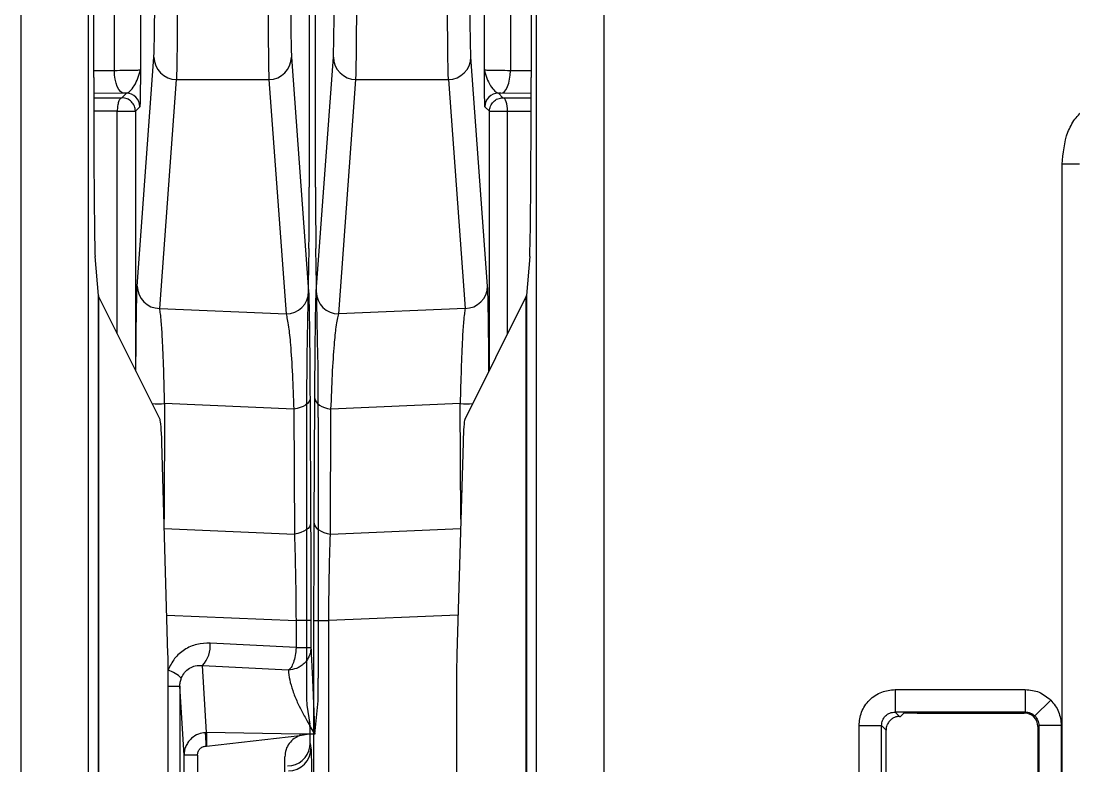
# Model space of a CAD drawing. Header units: inches. Extents: x 897.4 to 914.4, y -8.5 to 2.5.
# Drawn here: x 906.966 to 907.4262, y -0.3979 to -0.0721 of the extents above; entities that cross this region are included whole.
import ezdxf

# ---------------------------------------------------------------- set-up
doc = ezdxf.new("R2010")
doc.units = ezdxf.units.IN
doc.header["$LTSCALE"] = 4
doc.header["$MEASUREMENT"] = 0
doc.layers.get('0').update_dxf_attribs({"linetype": 'CONTINUOUS'})

msp = doc.modelspace()

# ---------------------------------------------------------------- linework, layer by layer
for p, q in [((906.965958074029, -0.4743653031473061), (906.965958074029, 0.5408883552224637)), ((906.9954845196037, -0.4753878513347427), (906.9954845196037, 0.5408883552224637)), ((907.1911339534415, 0.5408886193316622), (907.1911339534415, -0.4753875872255442)), ((907.2206605456812, 0.5408886193316622), (907.2206605456812, -0.4743650390381076)), ((906.9977199871126, -0.09685611749896594), (906.9977199871126, 0.4389233464642794)), ((907.1888984859326, 0.438923610573478), (907.1888984859326, -0.09685585338976743)), ((907.0919294727935, 0.2531196236636566), (907.0919294727935, -0.1447754064856683)), ((907.0946890002517, -0.1447756705948668), (907.0946890002517, 0.2531193595544581)), ((907.0067756691673, -0.09385945878328972), (907.0067756691673, -0.05614837442495446)), ((907.018140737877, -0.05637951842142641), (907.018140737877, -0.09362831478681866)), ((907.1684777351682, -0.09362805067762014), (907.1684777351682, -0.0563792543122279)), ((907.1798428038778, -0.05614811031575595), (907.1798428038778, -0.0938591946740912)), ((907.0167277675331, -0.1880383174877442), (907.0240233232543, -0.08790955418376267)), ((907.0841514153161, -0.08790955418376267), (907.0916222356792, -0.1904453830144517)), ((907.094996237366, -0.1904451189052532), (907.1024670577291, -0.08790929007456416)), ((907.169890705512, -0.1880380533785457), (907.1625952964558, -0.08790929007456416)), ((907.0067756691673, -0.09385945878328972), (906.9977199871126, -0.09389641835633)), ((907.1888984859326, -0.09389615424713149), (907.1798428038778, -0.0938591946740912)), ((907.0265700138347, -0.1978108979273943), (907.0338654228908, -0.09768272128330224)), ((907.0338654228908, -0.09768272128330224), (907.0743093156796, -0.09768272128330224)), ((907.0743093156796, -0.09768272128330224), (907.0817801360427, -0.2002179634541017)), ((907.1048383370025, -0.2002176993449032), (907.1123094506955, -0.09768245717410373)), ((907.1123094506955, -0.09768245717410373), (907.1527531968193, -0.09768245717410373)), ((907.1527531968193, -0.09768245717410373), (907.1600486058754, -0.1978106338181957)), ((907.010935381114, -0.1037018517497934), (906.9977226270821, -0.1037552377997395)), ((906.9977243870618, -0.1056507359027838), (907.0100156450721, -0.1056900421153824)), ((907.0100156450721, -0.1056900421153824), (907.0120088220468, -0.103697158470677)), ((907.0120088220468, -0.103697158470677), (907.010935381114, -0.1037018517497934)), ((907.1756833852612, -0.1037015876405949), (907.1746097976634, -0.1036968943614784)), ((907.1746097976634, -0.1036968943614784), (907.176602974638, -0.1056897780061838)), ((907.188895845963, -0.103754973690541), (907.1756833852612, -0.1037015876405949)), ((907.176602974638, -0.1056897780061838), (907.1888943793133, -0.1056504717935853)), ((907.0179139938298, -0.1096024769186013), (907.0159209635201, -0.1115953605633058)), ((907.1706976561901, -0.1115950964541073), (907.1687044792154, -0.1096022128094027)), ((907.0079959217375, -0.1115953605633058), (906.9977321603053, -0.1115625076094924)), ((907.0079959217375, -0.1115953605633058), (907.0159209635201, -0.1115953605633058)), ((907.0079959217375, -0.2088753034437714), (907.0079959217375, -0.1115953605633058)), ((907.0159209635201, -0.1115953605633058), (907.0159209635201, -0.2247696798305787)), ((907.1706976561901, -0.1115950964541073), (907.1786228446376, -0.1115950964541073)), ((907.1706976561901, -0.2247694157213802), (907.1706976561901, -0.1115950964541073)), ((907.1786228446376, -0.1115950964541073), (907.1888864594048, -0.1115622435002939)), ((907.1786228446376, -0.2088750393345729), (907.1786228446376, -0.1115950964541073)), ((907.4285915836441, -0.1347622954913144), (907.421051830744, -0.1347622954913144)), ((907.421051830744, -0.940441681547628), (907.421051830744, -0.1347622954913144)), ((907.0917807545115, -0.1715364840060838), (907.0908963647281, -0.2187901781273771)), ((907.0957221083171, -0.2187904422365756), (907.0948378651987, -0.1715367481152823)), ((906.9997504169903, -0.1922077093225738), (906.9983353933368, -0.1751652395319727)), ((907.1882833730383, -0.1751649754227742), (907.1868683493848, -0.1922074452133753)), ((906.9997504169903, -0.8829973825946542), (906.9997504169903, -0.1922077093225738)), ((906.999842229263, -0.1925233323431366), (906.999842229263, -0.8826814662441471)), ((907.0266930657465, -0.2463728436023205), (906.999842229263, -0.1925233323431366)), ((907.1867765371121, -0.1925230682339381), (907.1599254072987, -0.246372579493122)), ((907.1867765371121, -0.8826812021349486), (907.1867765371121, -0.1925230682339381)), ((907.1868683493848, -0.1922074452133753), (907.1868683493848, -0.8829971184854557)), ((907.0265700138347, -0.1978108979273943), (907.0817801360427, -0.2002179634541017)), ((907.1600486058754, -0.1978106338181957), (907.1048383370025, -0.2002176993449032)), ((907.092254801705, -0.2371693232555065), (907.0925293585334, -0.2917677058636654)), ((907.0940892611768, -0.2917674417544669), (907.094363818005, -0.237169059146308)), ((907.0287164557054, -0.2394127106730375), (907.0284634586282, -0.2900012729363155)), ((907.085187456681, -0.2418743355694692), (907.0287164557054, -0.2394127106730375)), ((907.085187456681, -0.2418743355694692), (907.0854621601742, -0.2964730115075724)), ((907.1011564595359, -0.2964727473983739), (907.1014310163642, -0.2418740714602707)), ((907.1579023106697, -0.239412446563839), (907.1014310163642, -0.2418740714602707)), ((907.158155161082, -0.290001008827117), (907.1579023106697, -0.239412446563839)), ((907.0907476464461, -0.2455509623178473), (907.0907476464461, -0.3614347702848759)), ((907.095870973264, -0.2455512264270459), (907.095870973264, -0.3595401229509196)), ((907.0301757721807, -0.3489462186659393), (907.0274875499019, -0.2564067810227533)), ((907.1591310698083, -0.2564065169135548), (907.1564427008645, -0.3489459545567408)), ((907.0285794706213, -0.2939932001545653), (907.0854621601742, -0.2964730115075724)), ((907.1011564595359, -0.2964727473983739), (907.1580392957538, -0.2939929360453668)), ((907.029680337904, -0.3318884957182107), (907.086154125514, -0.3343504139445876)), ((907.086154125514, -0.3343504139445876), (907.086154125514, -0.3461569442212094)), ((907.0926299707044, -0.3343504139445876), (907.086154125514, -0.3343504139445876)), ((907.0926299707044, -0.3343504139445876), (907.0926299707044, -0.3461569442212094)), ((907.0939886490057, -0.7408541205334975), (907.0939886490057, -0.3343501498353891)), ((907.0939886490057, -0.3343501498353891), (907.1004644941962, -0.3343501498353891)), ((907.1569384284711, -0.3318882316090122), (907.1004644941962, -0.3343501498353891)), ((907.1004644941962, -0.7408541205334975), (907.1004644941962, -0.3343501498353891)), ((907.086154125514, -0.3461569442212094), (907.0486095058992, -0.3441889936218088)), ((907.086154125514, -0.3461569442212094), (907.0926299707044, -0.3461569442212094)), ((907.0452432514531, -0.3539310677472036), (907.0827878710678, -0.3558990183466042)), ((907.0470246442077, -0.383329768130908), (907.0452432514531, -0.3539310677472036)), ((907.0303051306863, -0.7167150901685524), (907.0303051306863, -0.3584897084187313)), ((907.1563133423589, -0.3584894443095328), (907.1563133423589, -0.7167148260593539)), ((907.0303051306863, -0.3630184294358934), (907.0353614056091, -0.3630184294358934)), ((907.0353614056091, -0.3630184294358934), (907.0353614056091, -0.7121863691513912)), ((907.0371870911853, -0.3931478147119964), (907.0353614056091, -0.3630184294358934)), ((907.3479704349865, -0.3644592953453039), (907.404887297478, -0.3644592953453039)), ((907.3479704349865, -0.3644592953453039), (907.3479704349865, -0.3743013949818623)), ((907.404887297478, -0.3644592953453039), (907.404887297478, -0.3743013949818623)), ((907.0908291921708, -0.371263963403865), (907.0922236827281, -0.3796388266567297)), ((907.0943248311253, -0.3840589863735842), (907.0957925075038, -0.3693452630144378)), ((907.416022395511, -0.3690716153967228), (907.4090631425717, -0.3760308683361719)), ((907.404887297478, -0.3743013949818623), (907.3479704349865, -0.3743013949818623)), ((907.3479704349865, -0.3743013949818623), (907.3499143325304, -0.376245292525792)), ((907.3503276344226, -0.3762268127392723), (907.3517714044107, -0.3747827494212155)), ((907.3576767228586, -0.3747317100108267), (907.404456982449, -0.3747317100108267)), ((907.404456982449, -0.3747317100108267), (907.404887297478, -0.3743013949818623)), ((907.3322230169019, -0.6949975569391), (907.3322230169019, -0.3802067134297866)), ((907.3322230169019, -0.3802067134297866), (907.3420651165385, -0.3802067134297866)), ((907.3420651165385, -0.6949975569391), (907.3420651165385, -0.3802067134297866)), ((907.3440415737064, -0.3821831705975844), (907.3420651165385, -0.3802067134297866)), ((907.410792615926, -0.3802067134297866), (907.410362300897, -0.380637028458751)), ((907.410362300897, -0.380637028458751), (907.410362300897, -0.6945672419101365)), ((907.410792615926, -0.3802067134297866), (907.410792615926, -0.6949975569391)), ((907.4206347155625, -0.3802067134297866), (907.410792615926, -0.3802067134297866)), ((907.4206347155625, -0.3802067134297866), (907.4206347155625, -0.6949975569391)), ((907.0470246442077, -0.383329768130908), (907.0464354910137, -0.3833479545874834)), ((907.0877488137586, -0.3839768539890507), (907.0470246442077, -0.383329768130908)), ((907.0470246442077, -0.383329768130908), (907.0470246442077, -0.3891749539401568)), ((907.0470246442077, -0.3891749539401568), (907.0877488137586, -0.3846356730449836)), ((907.0877488137586, -0.3839768539890507), (907.0877488137586, -0.3846356730449836)), ((907.0877488137586, -0.3846356730449836), (907.0910637354643, -0.3840589863735842)), ((907.0943248311253, -0.3840589863735842), (907.0910637354643, -0.3840589863735842)), ((907.3440415737064, -0.4013528691475914), (907.3440415737064, -0.3821831705975844)), ((907.0467889535971, -0.3891822871887758), (907.0470246442077, -0.3891749539401568)), ((907.092197869693, -0.389468313105664), (907.092304055133, -0.3880113432700369)), ((907.092304055133, -0.3880113432700369), (907.092664850965, -0.3901784649019291)), ((907.0371870911853, -0.6820569838752872), (907.0371870911853, -0.3931478147119964)), ((907.0430924096332, -0.3931478147119964), (907.0371870911853, -0.3931478147119964)), ((907.0430924096332, -0.3931478147119964), (907.0430924096332, -0.6820569838752872)), ((907.0812527288019, -0.6813107524958157), (907.0812527288019, -0.3938940460914679))]:
    msp.add_line(p, q)
at = {"flags": 128}
for points in [[(907.010935381114, -0.1037018517497934), (907.010127843776, -0.1034994540879088), (907.0093511060822, -0.1029303939950728), (907.0086345010272, -0.1020157912273083), (907.0080056016257, -0.1007914320378767), (907.0074880209381, -0.09930307589816056), (907.0071017054009, -0.097608215477333), (907.0068611748462, -0.09577021004346165), (907.0067756691673, -0.09385945878328972)], [(907.1756833852612, -0.1037015876405949), (907.1764906292691, -0.1034991899787103), (907.1772676602928, -0.1029301298858742), (907.177983972018, -0.1020155271181098), (907.1786128714194, -0.1007911679286781), (907.179130598772, -0.09930281178896205), (907.1795169143093, -0.0976079513681345), (907.179757444864, -0.09576994593426313), (907.1798428038778, -0.0938591946740912)], [(907.1786228446376, -0.1115950964541073), (907.1785811917855, -0.1104487630299822), (907.1784641531375, -0.1093464290975712), (907.1782767153028, -0.1083291608491406), (907.1780253315401, -0.1074362644972888), (907.1777199750676, -0.1067017663156085), (907.1773720857532, -0.1061532393189051), (907.1769948634442, -0.1058112166033141), (907.176602974638, -0.1056897780061838)], [(907.092254801705, -0.2371693232555065), (907.0921176699559, -0.2379507542283497), (907.0917337010582, -0.2387125320948931), (907.0911125749002, -0.2394347104188945), (907.0902701312988, -0.2400996894036664), (907.0892277833401, -0.2406898692525257), (907.0880119307191, -0.2411902901382872), (907.0866536664098, -0.241588632203273), (907.085187456681, -0.2418743355694692)], [(907.094363818005, -0.237169059146308), (907.0945008030893, -0.2379504901191511), (907.0948847719869, -0.2387122679856946), (907.09550604481, -0.239434446309696), (907.0963484884113, -0.2400994252944679), (907.097390983035, -0.2406896051433272), (907.0986065423261, -0.2411900260290887), (907.0999649533003, -0.2415883680940745), (907.1014310163642, -0.2418740714602707)], [(907.0925293585334, -0.2917677058636654), (907.0923923734491, -0.2925494301664529), (907.0920084045515, -0.2933109147030519), (907.0913872783934, -0.2940333863569977), (907.0905446881271, -0.2946980720118253), (907.0895023401685, -0.2952882518606836), (907.0882866342123, -0.295788672746446), (907.0869283699031, -0.2961870148114309), (907.0854621601742, -0.2964730115075724)], [(907.0940892611768, -0.2917674417544669), (907.094226246261, -0.2925491660572543), (907.0946102151587, -0.2933106505938534), (907.0952314879817, -0.2940331222477992), (907.0960739315831, -0.2946978079026268), (907.0971161328767, -0.2952879877514851), (907.0983319854978, -0.2957884086372475), (907.0996903964719, -0.2961867507022324), (907.1011564595359, -0.2964727473983739)], [(907.0464354910137, -0.3833479545874834), (907.0464501575109, -0.3835899517919117), (907.0464755305511, -0.3840097069428641), (907.0465108768094, -0.3845934335329382), (907.0465551696311, -0.3853229451055578), (907.0466067957013, -0.3861753619250328), (907.0466641417056, -0.3871228176466097), (907.046725594329, -0.3881359792758134), (907.0467889535971, -0.3891822871887758)]]:
    msp.add_lwpolyline(points, dxfattribs=at)
for centre, radius, start, end in [((907.0338431240426, -0.08786283467512668), 0.009819911926084541, 180.2725931540313, 270.1301061553226), ((907.0743315312168, -0.08786275077656125), 0.009819995635607842, 269.8703810413546, 359.7269196492778), ((907.112286942834, -0.08786248632586346), 0.009819996642775554, 180.2730823152507, 270.1313245464826), ((907.1527754123565, -0.08786248666736896), 0.00981999563560246, 269.8703810413415, 359.726919649314), ((907.0120087616604, -0.1096023906404353), 0.005905232170068006, 359.9991628822329, 89.99941409740534), ((907.17460985874, -0.1096022738860913), 0.005905379524928742, 90.0005925845042, 179.9994074154814), ((907.0265470756002, -0.1879915050665426), 0.009819419652828044, 180.2731489658589, 270.1338434721481), ((907.1600715645351, -0.1879914088929624), 0.009819251765404852, 269.8660350573228, 359.7278262869134), ((907.0818027669426, -0.1903984084376029), 0.009819581094919006, 269.8679519838668, 359.72590936036), ((907.104815789393, -0.1903980604455171), 0.009819664785981308, 180.2745777490795, 270.1315609066966), ((907.0260142419514, -0.2201762226710642), 0.01942535533323248, 261.7165959040137, 277.9962078075163), ((907.1606043850677, -0.2201799001346085), 0.01942143270217889, 262.0025817489337, 278.2846298549775), ((907.0362650766642, -0.3453761482959301), 0.01240138175198719, 316.3828725866852, 5.493199841267665), ((907.0260174390813, -0.3696177117080595), 0.01423703523847831, 45.44033433037264, 72.99472507140577), ((907.0828241505042, -0.3901666572457119), 0.0098407075447311, 269.9918535468283, 359.9312519931682)]:
    msp.add_arc(centre, radius, start, end)
for centre, major_axis, ratio, start_param, end_param in [((906.9984071735761, -0.09685637506277445), (0, 0.07874015748031482), 0.008726867790739605, 1.570796326794897, 3.036872898469496), ((907.1882114274721, -0.09685611095357594), (0, 0.07874015748031482), 0.008726867790762165, 3.246312408711404, 4.71238898038469), ((907.0916718738946, -0.1447752556479198), (0, 0.0295275590551185), 0.008726867790769553, 3.577924966587813, 4.71238898038469), ((907.0949467271537, -0.1447755197571183), (0, 0.0295275590551185), 0.008726867790769553, 1.570796326794897, 2.705260340593088), ((907.0686453940141, -0.1921443039047794), (0.06889763779527414, 0), 0.1051042352656601, 3.150319299849874, 3.19395253114959), ((907.1179732070342, -0.1921440397955809), (0.06889763779527591, 0), 0.1051042352656832, 6.230825429620067, 6.27445866091977), ((907.0910053335988, -0.2455509932567557), (0, 0.02952755905511761), 0.008726867790769817, 0.4363323130029039, 1.570796326794897), ((907.0956132674495, -0.2455512573659542), (0, 0.02952755905511761), 0.008726867790709657, 4.71238898038469, 5.846852994175349), ((907.0265852242488, -0.2659501619222242), (0, 0.01968503937007959), 0.05240777928292161, 5.218534463460758, 6.178465552058759), ((907.1600333767994, -0.2659498978130257), (0, 0.01968503937007959), 0.05240777928301185, 0.1047197551192077, 1.064650843716493), ((907.0292735055094, -0.3584896253382031), (0, 0.01968503937007871), 0.05240777928310445, 4.712388980384691, 5.218534463462237), ((907.1573450955389, -0.3584893612290045), (0, 0.01968503937007871), 0.05240777928301422, 1.064650843716474, 1.570796326794897), ((907.0908335448627, -0.3614348743004685), (0, 0.009842519685039797), 0.00872686779082945, 1.570796326794897, 3.089232776016586), ((907.0957850561855, -0.3595401227584798), (0, 0.009842519685040685), 0.008726867790828662, 3.228859116209108, 4.71238898038469), ((907.3444222912681, -0.3762262348676657), (0.005905511811024056, 0), 0.008726867790799108, 5.906716621680037, 6.27445866091249), ((907.3576767900175, -0.3747832094849413), (0.005905511811024056, 0), 0.008726867790799108, 1.570796326794897, 3.132866007355531), ((907.4044566051737, -0.3806374095475107), (0.004176145459434011, 0.004176145459434899), 0.999923850477535, 5.497825219992893, 7.068545394365779), ((907.0922191166886, -0.389467753670858), (-4.115401353033121e-09, 0.009842536159206716), 0.008729512268109625, 4.860904944090312, 6.230809457236267), ((907.3499472717858, -0.3821835081718579), (0.004176145459435787, -0.004176145459434011), 0.9999238504771095, 3.565906489889647, 3.926952740776258), ((907.0824651414545, -0.3880305382274951), (0.003363893125133189, 0.009266817109097934), 0.9978659492288037, 3.490947650072042, 4.913505735572572)]:
    msp.add_ellipse(centre, major_axis=major_axis, ratio=ratio, start_param=start_param, end_param=end_param)
for points, knots in [([(907.0240233232543, -0.08790955418376267), (907.024092260637, -0.08613240006956335), (907.0242349379862, -0.0824542848261034), (907.0244112357703, -0.06620562812888142), (907.024530801545, -0.04423415142979525), (907.0245458204141, -0.02755825611827056), (907.0245530771344, -0.01950090444631947)], [0, 0, 0, 0, 0.2415875323695175, 0.5000054741112682, 0.7584158659024564, 1, 1, 1, 1]), ([(907.0343951767711, -0.01950090444631947), (907.0343879260054, -0.027432402270958), (907.0343724645086, -0.0443454890499364), (907.0342653075037, -0.06874009752504406), (907.0341293122636, -0.08538748632410176), (907.0339901081572, -0.09463190250275666), (907.033907637856, -0.09664979885196079), (907.0338654228908, -0.09768272128330224)], [0, 0, 0, 0, 0.2083195711546052, 0.4442196244135581, 0.7076022005502869, 0.850327175602907, 0.9999999999999999, 0.9999999999999999, 0.9999999999999999, 0.9999999999999999]), ([(907.0737795617993, -0.01950090444632213), (907.0737867323267, -0.02743240234578437), (907.0738020227242, -0.04434548954331863), (907.0739095883994, -0.06874009667530867), (907.074045139589, -0.08538748706003929), (907.0741846865081, -0.09463190225287388), (907.0742671197074, -0.09664979878729252), (907.0743093156796, -0.09768272128330224)], [0, 0, 0, 0, 0.2083195684432124, 0.4442196254344015, 0.7076021933021925, 0.8503271762598875, 1, 1, 1, 1]), ([(907.0836216614358, -0.01950090444632213), (907.0836288415505, -0.02755825618962238), (907.0836437018729, -0.04423415194880764), (907.0837635674261, -0.06620562775150418), (907.0839397856488, -0.08245428488067752), (907.0840824730678, -0.08613240008734202), (907.0841514153161, -0.08790955418376267)], [0, 0, 0, 0, 0.2415841308017896, 0.4999945280622608, 0.758412468680666, 1, 1, 1, 1]), ([(907.1024670577291, -0.08790929007456416), (907.1025361390325, -0.08613213619899263), (907.1026791142391, -0.08245402171823901), (907.1028549643875, -0.06620536310509362), (907.1029749778097, -0.04423388802215733), (907.1029896988109, -0.02755799211390109), (907.1029968116093, -0.01950064033712362)], [0, 0, 0, 0, 0.2415875530095283, 0.5000054802846589, 0.7584158743871474, 1, 1, 1, 1]), ([(907.1123094506955, -0.09768245717410373), (907.112351584784, -0.09664953463388848), (907.1124338970913, -0.09463163795132701), (907.1125734970365, -0.0853872229670154), (907.1127090403266, -0.06873983258122429), (907.1128165531013, -0.04434522530937102), (907.1128319732164, -0.02743213822149215), (907.1128392045758, -0.01950064033712362)], [0, 0, 0, 0, 0.1496728154875614, 0.2923977995288044, 0.555780369396159, 0.7916804281782686, 1, 1, 1, 1]), ([(907.1527531968193, -0.09768245717410373), (907.1527110578851, -0.09664953465331116), (907.1526287361113, -0.09463163800868912), (907.1524892236256, -0.08538722243711394), (907.1523530881291, -0.06873983409366957), (907.1522462013779, -0.04434522460482526), (907.1522307084463, -0.02743213811238654), (907.1522234429391, -0.01950064033712362)], [0, 0, 0, 0, 0.1496728147835606, 0.2923977981534827, 0.5557803810139645, 0.7916804291581201, 1, 1, 1, 1]), ([(907.1625952964558, -0.08790929007456416), (907.162526340054, -0.08613213605203462), (907.1623836233442, -0.08245402107322075), (907.1622076365735, -0.06620536317130021), (907.1620877597827, -0.04423388775316894), (907.1620727802767, -0.0275579920783624), (907.1620655425756, -0.01950064033712096)], [0, 0, 0, 0, 0.241587533237446, 0.50000546572239, 0.7584158650345402, 1, 1, 1, 1]), ([(907.018140737877, -0.09362831478681688), (907.0179742135159, -0.09364740910320712), (907.0176411663678, -0.09368559755546713), (907.0152058224685, -0.09374413870951326), (907.0116096973019, -0.09380116999946253), (907.0083870139238, -0.09384002916402068), (907.0067756691673, -0.09385945878328972)], [0, 0, 0, 0, 0.249999870799197, 0.4999973781274306, 0.7499982131433524, 1, 1, 1, 1]), ([(907.0120088220468, -0.103697158470677), (907.0125004187719, -0.1034716829310138), (907.0135485046234, -0.1029909683311621), (907.0165184789764, -0.09926314638084577), (907.0174713424668, -0.09595342479542346), (907.018140737877, -0.09362831478681866)], [0, 0, 0, 0, 0.2081091208346038, 0.4436893371997104, 1, 1, 1, 1]), ([(907.018140737877, -0.09362831478681866), (907.018109604546, -0.09747283502833604), (907.0180621894556, -0.1033279192261602), (907.0179812307287, -0.1087113966914499), (907.0179356497039, -0.1093154749664542), (907.0179139938298, -0.1096024769186013)], [0, 0, 0, 0, 0.500918071379079, 0.7628825704860519, 1, 1, 1, 1]), ([(907.1687044792154, -0.109602212809401), (907.168682985287, -0.1093120424335874), (907.1686375247702, -0.1086983205047236), (907.168556491665, -0.1033448146773468), (907.1685089236025, -0.09747599553299757), (907.1684777351682, -0.09362805067762014)], [0, 0, 0, 0, 0.2359499808993445, 0.4990436290610749, 1, 1, 1, 1]), ([(907.1684777351682, -0.09362805067762014), (907.1691470914195, -0.0959531762367467), (907.1700999047989, -0.09926293951626697), (907.1730701362194, -0.1029906879880009), (907.1741182104901, -0.1034714149249218), (907.1746097976634, -0.1036968943614784)], [0, 0, 0, 0, 0.5563075872405692, 0.7918911807327395, 0.9999999999999999, 0.9999999999999999, 0.9999999999999999, 0.9999999999999999]), ([(907.1798428038778, -0.0938591946740912), (907.178231496482, -0.09383976509268521), (907.1750088799299, -0.0938009059086502), (907.1714130182309, -0.09374387311578758), (907.1689772257301, -0.09368533437395854), (907.1686442313155, -0.09364714516203065), (907.1684777351682, -0.09362805067762014)], [0, 0, 0, 0, 0.2499973117968026, 0.4999948967112313, 0.7499990397980587, 1, 1, 1, 1]), ([(907.0100156450721, -0.1056900421153824), (907.0097523683445, -0.1057842495946053), (907.0092258379289, -0.1059726563088095), (907.0085603178718, -0.1073402621405819), (907.008092435122, -0.1092859974342693), (907.0080280914466, -0.110825606809148), (907.0079959217375, -0.1115953605633058)], [0, 0, 0, 0, 0.2500034537067838, 0.4999850292107094, 0.7500090560762042, 1, 1, 1, 1]), ([(907.0159209635201, -0.1115953605633058), (907.0158321632347, -0.110821541356799), (907.0156545762454, -0.1092740212959056), (907.0142886424549, -0.1073224358435887), (907.0123372249236, -0.1059560444935199), (907.0107894742716, -0.1057787060513586), (907.0100156450721, -0.1056900421153824)], [0, 0, 0, 0, 0.2500052129000523, 0.4999721886426214, 0.7500009963228623, 1, 1, 1, 1]), ([(907.1706976561901, -0.1115950964541073), (907.1707864564755, -0.1108212772476005), (907.1709640434647, -0.1092737571867071), (907.1723299772553, -0.1073221717343902), (907.1742813947865, -0.1059557803843214), (907.1758291454386, -0.1057784419421601), (907.176602974638, -0.1056897780061838)], [0, 0, 0, 0, 0.2500052129000523, 0.4999721886426214, 0.7500009963228623, 1, 1, 1, 1]), ([(907.421051830744, -0.1347622954913144), (907.4214621916221, -0.1299582835261797), (907.422057254165, -0.1229920064563057), (907.4263160045887, -0.114888344880538), (907.4293433432291, -0.1119295684170067), (907.4308314511022, -0.1104751627250105)], [0, 0, 0, 0, 0.5304358133340723, 0.7691826894451271, 1, 1, 1, 1]), ([(907.0161607607499, -0.2252501542800971), (907.0161769623958, -0.2225905495272738), (907.0162306476143, -0.2137777743766449), (907.0163596104936, -0.2025264304711847), (907.0165350271858, -0.1921054613269177), (907.0166640142547, -0.1893836183405968), (907.0167277675331, -0.1880383174877442)], [0, 0, 0, 0, 0.1259341029472563, 0.4172909271168579, 0.7119896273755807, 1, 1, 1, 1]), ([(907.1704577122953, -0.2252498901708986), (907.1704415693005, -0.2225902853888817), (907.1703880784233, -0.2137775096564152), (907.1702588984473, -0.2025261669404346), (907.1700838775206, -0.1921051964335474), (907.1699546015758, -0.1893833540462513), (907.169890705512, -0.1880380533785457)], [0, 0, 0, 0, 0.1259340920681584, 0.4172909140381283, 0.711989597164054, 1, 1, 1, 1]), ([(907.0916222356792, -0.1904453830144517), (907.0916863836503, -0.191802600007323), (907.0918161180297, -0.1945474678672552), (907.0919934066402, -0.2048737663734324), (907.0921474283704, -0.2189426624552491), (907.0922195461626, -0.2311846827001132), (907.092254801705, -0.2371693232555048)], [0, 0, 0, 0, 0.2501540138386072, 0.5059174149934882, 0.7584625236032287, 1, 1, 1, 1]), ([(907.094363818005, -0.237169059146308), (907.0943989971588, -0.2311844184901899), (907.0944709586954, -0.2189423975421745), (907.0946252672038, -0.2048735027023563), (907.0948025260824, -0.1945472039217702), (907.0949321459952, -0.1918023359266448), (907.094996237366, -0.1904451189052532)], [0, 0, 0, 0, 0.241537470572626, 0.4940825931559829, 0.7498459972546796, 1, 1, 1, 1]), ([(907.0287164557054, -0.2394127106730357), (907.0285815787704, -0.2342523300977915), (907.0282962983545, -0.2233375245603044), (907.0278283885331, -0.211524891211984), (907.0271743162551, -0.201917696149355), (907.0267929338708, -0.1993258473582058), (907.0265700138347, -0.1978108979273943)], [0, 0, 0, 0, 0.2332998904960961, 0.4934564223611326, 0.703922579416892, 1, 1, 1, 1]), ([(907.1600486058754, -0.1978106338181957), (907.1598256659383, -0.1993254078609805), (907.1594442285417, -0.2019170990337997), (907.1587903374277, -0.2115242897842551), (907.1583220123815, -0.2233370166935265), (907.1580370451114, -0.234251843191176), (907.1579023106697, -0.239412446563839)], [0, 0, 0, 0, 0.2960612361248423, 0.5065437290350184, 0.7666905564873718, 1, 1, 1, 1]), ([(907.0817801360427, -0.200217963454099), (907.0821522419787, -0.2017311604488334), (907.0827909834743, -0.2043286511570717), (907.0837985197604, -0.2139371281919829), (907.0845551622053, -0.225771766911623), (907.0849845249853, -0.2367062980673227), (907.085187456681, -0.2418743355694692)], [0, 0, 0, 0, 0.2955158839747712, 0.5072702136156397, 0.7671188660767279, 1, 1, 1, 1]), ([(907.1014310163642, -0.2418740714602707), (907.1016340375386, -0.236706257436099), (907.1020636072765, -0.2257717501227035), (907.1028197605167, -0.2139371931859442), (907.1038278364143, -0.2043287290069564), (907.1044663459543, -0.2017310742515335), (907.1048383370025, -0.2002176993449032)], [0, 0, 0, 0, 0.2328716304592252, 0.49272991141492, 0.7044681086482841, 0.9999999999999999, 0.9999999999999999, 0.9999999999999999, 0.9999999999999999]), ([(907.0925293585334, -0.2917677058636654), (907.0925585194564, -0.2985251008984795), (907.0926165139775, -0.311964040728733), (907.0926255020386, -0.3269164202693968), (907.0926299707044, -0.3343504139445876)], [0, 0, 0, 0, 0.502822032107167, 1, 1, 1, 1]), ([(907.0939886490057, -0.3343501498353882), (907.0939931176716, -0.3269161561601983), (907.0940021057326, -0.3119637766195344), (907.0940601002537, -0.2985248367892801), (907.0940892611768, -0.2917674417544669)], [0, 0, 0, 0, 0.4971779678928328, 1, 1, 1, 1]), ([(907.0854621601742, -0.2964730115075724), (907.0856383011843, -0.3025781313614182), (907.0859828040799, -0.314518743412374), (907.0860978845694, -0.3278401259179526), (907.086154125514, -0.3343504139445868)], [0, 0, 0, 0, 0.5112903616491542, 1, 1, 1, 1]), ([(907.1004644941962, -0.3343501498353882), (907.1005207351407, -0.3278398618087532), (907.1006358156302, -0.3145184793031763), (907.1009803185258, -0.3025778672522197), (907.1011564595359, -0.2964727473983739)], [0, 0, 0, 0, 0.4887096383508457, 1, 1, 1, 1]), ([(907.0486095058992, -0.3441889936218088), (907.0466359562022, -0.3442462666137898), (907.0427194206944, -0.3443599256247936), (907.037341837517, -0.3468501958286607), (907.032782182751, -0.3506556676377315), (907.0310459149193, -0.3542253407131719), (907.0301811987846, -0.3560031504769938)], [0, 0, 0, 0, 0.2568156421116, 0.5096540425533843, 0.7557922497729361, 1, 1, 1, 1]), ([(907.086154125514, -0.3461569442212094), (907.0860574595187, -0.3473348352841175), (907.0858641217465, -0.3496906878613943), (907.0850665787967, -0.3527514391250861), (907.0840087747588, -0.3550596603453897), (907.0831948351663, -0.3556192349576364), (907.0827878710678, -0.3558990183466033)], [0, 0, 0, 0, 0.2499943613779251, 0.5000036752989332, 0.7500053377425967, 1, 1, 1, 1]), ([(907.0926299707044, -0.3461569442212094), (907.0925639104223, -0.3470085922967625), (907.0924428339756, -0.3485695078665234), (907.0914685508224, -0.3509514822500321), (907.0899833857562, -0.3529767622156914), (907.0881299910244, -0.3544048685216863), (907.0858267321516, -0.3555793659502724), (907.0840253809922, -0.3557688468771261), (907.0827878710678, -0.3558990183466042)], [0, 0, 0, 0, 0.1672014627672286, 0.3064497813266137, 0.5002135620993967, 0.6515375786601487, 0.7606098608577156, 1, 1, 1, 1]), ([(907.0926299707044, -0.3461569442212094), (907.0927176919489, -0.3476764010348514), (907.0929002029229, -0.3508377508860621), (907.09318329969, -0.3566186100532214), (907.0934520731922, -0.3625697844435596), (907.0937199751002, -0.3689645473438476), (907.0940017547601, -0.3759049675645363), (907.094210175201, -0.3811652229685016), (907.0943248311253, -0.3840589863735842)], [0, 0, 0, 0, 0.1540859335424086, 0.3205879487354726, 0.4995629671437523, 0.629212710591073, 0.796023081245991, 1, 1, 1, 1]), ([(907.0360068781525, -0.359473537053459), (907.0364401423594, -0.3586067246205351), (907.03734370775, -0.3567990015223526), (907.0395893083202, -0.3549923230975107), (907.0422910928094, -0.3538838046718675), (907.044197767237, -0.3539143298935743), (907.0452432514531, -0.3539310677472036)], [0, 0, 0, 0, 0.2236661877559037, 0.4664521625805946, 0.7074404342455927, 0.9999999999999999, 0.9999999999999999, 0.9999999999999999, 0.9999999999999999]), ([(907.0827878710678, -0.3558990183466042), (907.082946653568, -0.3573480179802848), (907.083277013306, -0.3603627780390397), (907.0846575983994, -0.3650576511720107), (907.0864315375261, -0.3695187781361122), (907.0886533139885, -0.3739795606678902), (907.0912067145346, -0.3786715802967358), (907.0932182492941, -0.3821470611750728), (907.0943248311253, -0.3840589863735842)], [0, 0, 0, 0, 0.1540858774342785, 0.3205880375046037, 0.4995629883427166, 0.6292127075266597, 0.796023171301029, 1, 1, 1, 1]), ([(907.0353614056091, -0.3630184294358934), (907.0353876637104, -0.362403422907092), (907.0354393679952, -0.3611924262539299), (907.0358196988918, -0.3600404703598317), (907.0360068781525, -0.359473537053459)], [0, 0, 0, 0, 0.5078515511954993, 0.9999999999999999, 0.9999999999999999, 0.9999999999999999, 0.9999999999999999]), ([(907.3322230169019, -0.3802067134297866), (907.3324342928038, -0.3782263427053216), (907.332759207071, -0.3751807956392632), (907.3347152998863, -0.3715098195867572), (907.3367394997317, -0.3690104348216208), (907.3392518576358, -0.3669651259246072), (907.3429200709829, -0.3649988489548539), (907.3459901950472, -0.3646708534837417), (907.3479704349865, -0.364459295345303)], [0, 0, 0, 0, 0.2394405678198897, 0.3682277817032203, 0.4999987122163508, 0.6287761727113629, 0.7605594321801101, 0.9999999999999999, 0.9999999999999999, 0.9999999999999999, 0.9999999999999999]), ([(907.404887297478, -0.3644592953453039), (907.4069725902278, -0.3646741945405694), (907.4111430989257, -0.3651039850163249), (907.4143959832837, -0.3677490881734862), (907.416022395511, -0.3690716153967228)], [0, 0, 0, 0, 0.5000092077110023, 1, 1, 1, 1]), ([(907.416022395511, -0.3690716153967228), (907.4173449227343, -0.3706980276240941), (907.4199900258915, -0.3739509119820728), (907.4204198163673, -0.3781214206799897), (907.4206347155625, -0.3802067134297866)], [0, 0, 0, 0, 0.4999907922889977, 1, 1, 1, 1]), ([(907.3420651165385, -0.3802067134297866), (907.3421538038948, -0.3794328172445258), (907.342331162848, -0.3778851623922899), (907.3436968818228, -0.3759331602660572), (907.3456488839489, -0.3745674412913518), (907.3471965388012, -0.3743900823381558), (907.3479704349865, -0.3743013949818623)], [0, 0, 0, 0, 0.2500222139782065, 0.4999999999999999, 0.7499777860217934, 0.9999999999999999, 0.9999999999999999, 0.9999999999999999, 0.9999999999999999]), ([(907.3499143325304, -0.376245292525792), (907.3496409535549, -0.3762567682540956), (907.3490930886669, -0.3762797661769888), (907.347739969023, -0.3766208385938938), (907.3463771952325, -0.3773943236596287), (907.3451658530238, -0.3785505250139565), (907.344682213705, -0.3795564466332841), (907.3444223159746, -0.3800970080304458)], [0, 0, 0, 0, 0.2107071413511616, 0.4222674553817702, 0.613861251721307, 0.7924970521980301, 1, 1, 1, 1]), ([(907.404887297478, -0.3743013949818623), (907.4052739941593, -0.3743232536418653), (907.4060473645242, -0.374366969661895), (907.40715999757, -0.3747201557935105), (907.4081966536459, -0.3752569049849237), (907.4087742840361, -0.375772854744147), (907.4090631425717, -0.3760308683361719)], [0, 0, 0, 0, 0.2500173895221836, 0.500019910048951, 0.7499724408359311, 1, 1, 1, 1]), ([(907.4090631425717, -0.3760308683361719), (907.4093211561636, -0.376319726871694), (907.4098371059229, -0.3768973572619467), (907.4103738551142, -0.3779340133377529), (907.4107270412459, -0.3790466463836175), (907.4107707572659, -0.3798200167485426), (907.410792615926, -0.3802067134297866)], [0, 0, 0, 0, 0.250027559164069, 0.4999800899510491, 0.7499826104778166, 1, 1, 1, 1]), ([(907.0464354910137, -0.3833479545874825), (907.0454336068775, -0.3834994996038601), (907.0432796444147, -0.3838253080131775), (907.0408366155307, -0.3853674524085013), (907.0391413559705, -0.3871691116207501), (907.0380800947796, -0.3889054211582472), (907.0373357573345, -0.3909331258334818), (907.0372374991398, -0.3923968842754055), (907.0371870911853, -0.3931478147119964)], [0, 0, 0, 0, 0.2035209412572383, 0.4375520602305611, 0.566587274779089, 0.7033418180060209, 0.8478098217965562, 1, 1, 1, 1]), ([(907.0877488137586, -0.3846356730449836), (907.0868959255204, -0.3850243308115573), (907.0851477091446, -0.3858209860374133), (907.0830648794669, -0.3879601917995847), (907.081552906574, -0.3907113094526116), (907.0813542930928, -0.3928171762501504), (907.0812527288019, -0.3938940460914679)], [0, 0, 0, 0, 0.2324700095547604, 0.4765077759765771, 0.7323035868774901, 1, 1, 1, 1]), ([(907.0910637354643, -0.3840589863735842), (907.0906825518293, -0.3840523055294849), (907.0895685597555, -0.3840327810623076), (907.088470886995, -0.3839990457910121), (907.0877488137586, -0.3839768539890507)], [0, 0, 0, 0, 0.3421780495810774, 1, 1, 1, 1]), ([(907.0430924096332, -0.3931478147119956), (907.0431425345988, -0.392648467528379), (907.0432432408476, -0.3916452273045108), (907.044099767682, -0.3903773683718139), (907.0452990195814, -0.3894187710842401), (907.0462908096983, -0.389261353112798), (907.0467889535971, -0.3891822871887758)], [0, 0, 0, 0, 0.2495719062832094, 0.5014158151797192, 0.749577389959015, 1, 1, 1, 1]), ([(907.092664850965, -0.3901784649019291), (907.0927094353664, -0.3908151442828389), (907.092798792474, -0.3920911921003682), (907.0928984657817, -0.3979429283974873), (907.0929622668149, -0.4044135200207215), (907.0929946487879, -0.4096860263060069), (907.0930152259855, -0.4152040252958926), (907.0930176907234, -0.4189433883186791), (907.0930189002083, -0.420778351409429)], [0, 0, 0, 0, 0.2762876898790072, 0.5537422983232212, 0.6803052655330425, 0.7983779320524271, 0.9010609425428305, 1, 1, 1, 1])]:
    msp.add_open_spline(points, degree=3, knots=knots)

doc.saveas('drawing.dxf')
